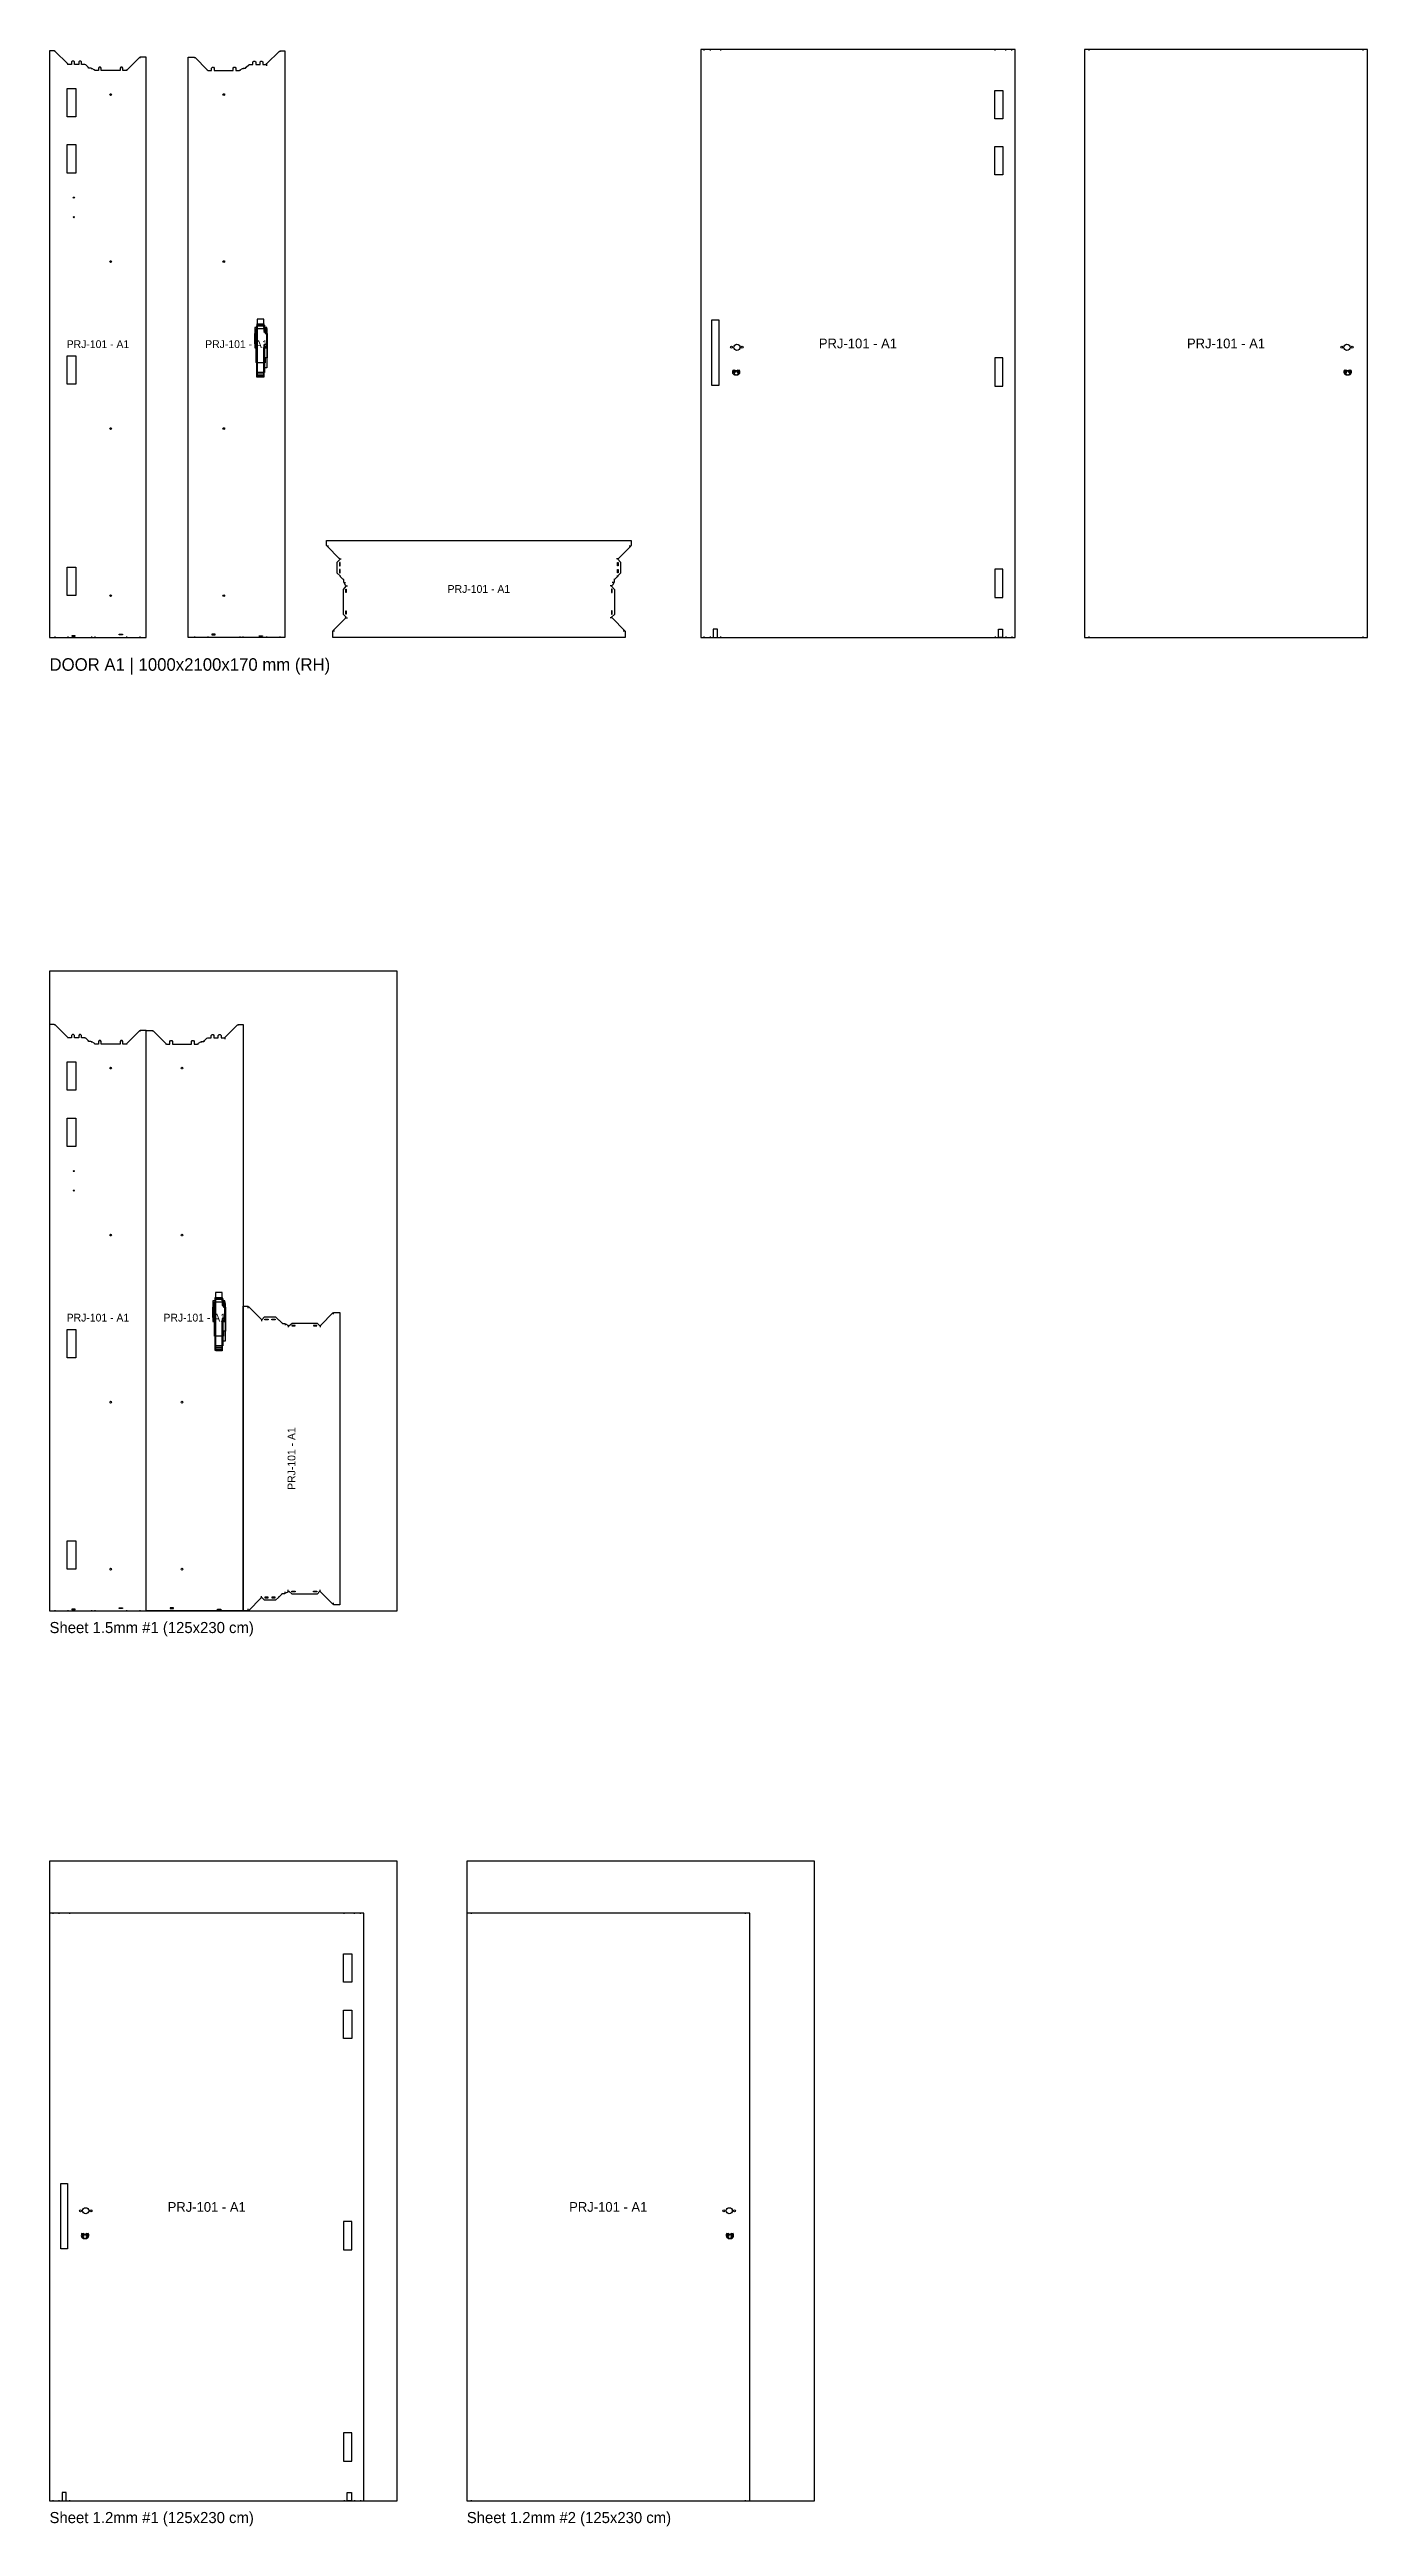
# Model space of a CAD drawing. Header units: metres. Extents: x 0 to 4738, y -6792 to 2114.
import ezdxf
from ezdxf.enums import TextEntityAlignment as Align

# ---------------------------------------------------------------- set-up
doc = ezdxf.new("R2010")
doc.units = ezdxf.units.M
for name, color, linetype in [('CUTOUTS', 3, 'Continuous'), ('HOLES', 4, 'Continuous'), ('NOTCHES', 6, 'Continuous'), ('OUTLINE', 7, 'Continuous'), ('PART_LABELS', 7, 'Continuous'), ('SHEETS_1_2', 3, 'Continuous'), ('SHEETS_1_5', 4, 'Continuous'), ('TEXT', 2, 'Continuous')]:
    doc.layers.add(name, color=color, linetype=linetype)

# ---------------------------------------------------------------- blocks, each defined once
blk = doc.blocks.new('B_A1_HINGE_POST')
at = {"layer": 'CUTOUTS'}
for points in [[(63.9, 1973.5), (94.4, 1973.5), (94.4, 1871.5), (63.9, 1871.5)], [(63.9, 1973.5), (94.4, 1973.5), (94.4, 1871.5), (63.9, 1871.5)], [(63.9, 1973.5), (94.4, 1973.5), (94.4, 1871.5), (63.9, 1871.5)], [(63.9, 1973.5), (94.4, 1973.5), (94.4, 1871.5), (63.9, 1871.5)], [(63.9, 1771.5), (94.4, 1771.5), (94.4, 1669.5), (63.9, 1669.5)], [(63.9, 1011.8), (94.4, 1011.8), (94.4, 909.8), (63.9, 909.8)], [(63.9, 252), (94.4, 252), (94.4, 150), (63.9, 150)], [(63.9, 252), (94.4, 252), (94.4, 150), (63.9, 150)], [(63.9, 252), (94.4, 252), (94.4, 150), (63.9, 150)], [(63.9, 252), (94.4, 252), (94.4, 150), (63.9, 150)], [(92.6, 6), (80.6, 6), (80.6, 4), (92.6, 4)], [(250.3, 11), (262.3, 11), (262.3, 9), (250.3, 9)]]:
    blk.add_lwpolyline(points, close=True, dxfattribs=at)
at = {"layer": 'HOLES'}
for centre, radius in [((219.7, 1951.5), 3.25), ((87.3, 1581), 2), ((87.3, 1511), 2), ((219.7, 1351), 3.25), ((219.7, 750.5), 3.25), ((219.7, 150), 3.25)]:
    blk.add_circle(centre, radius, dxfattribs=at)
at = {"layer": 'NOTCHES'}
for p, q in [((18.6, 2107.8), (18.6, 2104.8)), ((18.6, 2107.8), (18.6, 2104.8)), ((18.6, 2107.8), (18.6, 2104.8)), ((18.6, 2107.8), (18.6, 2104.8)), ((65.7, 2061.5), (65.7, 2058.5)), ((65.7, 2061.5), (65.7, 2058.5)), ((65.7, 2061.5), (65.7, 2058.5)), ((65.7, 2061.5), (65.7, 2058.5)), ((128.3, 2059.2), (128.3, 2058.2)), ((128.3, 2059.2), (128.3, 2058.2)), ((128.3, 2059.2), (128.3, 2058.2)), ((128.3, 2059.2), (128.3, 2058.2)), ((140, 2048.5), (140, 2047.5)), ((140, 2048.5), (140, 2047.5)), ((140, 2048.5), (140, 2047.5)), ((140, 2048.5), (140, 2047.5)), ((324.4, 2085.8), (324.4, 2082.8)), ((324.4, 2085.8), (324.4, 2082.8)), ((324.4, 2085.8), (324.4, 2082.8)), ((324.4, 2085.8), (324.4, 2082.8)), ((150.6, 2046.2), (150.6, 2043.2)), ((150.6, 2046.2), (150.6, 2043.2)), ((150.6, 2046.2), (150.6, 2043.2)), ((150.6, 2046.2), (150.6, 2043.2)), ((162.2, 2039.5), (162.2, 2036.5)), ((162.2, 2039.5), (162.2, 2036.5)), ((162.2, 2039.5), (162.2, 2036.5)), ((162.2, 2039.5), (162.2, 2036.5)), ((277.2, 2039.5), (277.2, 2036.5)), ((277.2, 2039.5), (277.2, 2036.5)), ((277.2, 2039.5), (277.2, 2036.5)), ((277.2, 2039.5), (277.2, 2036.5)), ((18.6, 3), (18.6, 0)), ((18.6, 3), (18.6, 0)), ((18.6, 3), (18.6, 0)), ((18.6, 3), (18.6, 0)), ((65.7, 3), (65.7, 0)), ((65.7, 3), (65.7, 0)), ((65.7, 3), (65.7, 0)), ((65.7, 3), (65.7, 0)), ((128.3, 1), (128.3, 0)), ((128.3, 1), (128.3, 0)), ((128.3, 1), (128.3, 0)), ((128.3, 1), (128.3, 0)), ((140, 1), (140, 0)), ((140, 1), (140, 0)), ((140, 1), (140, 0)), ((140, 1), (140, 0)), ((150.6, 3), (150.6, 0)), ((150.6, 3), (150.6, 0)), ((150.6, 3), (150.6, 0)), ((150.6, 3), (150.6, 0)), ((162.2, 3), (162.2, 0)), ((162.2, 3), (162.2, 0)), ((162.2, 3), (162.2, 0)), ((162.2, 3), (162.2, 0)), ((277.2, 3), (277.2, 0)), ((277.2, 3), (277.2, 0)), ((277.2, 3), (277.2, 0)), ((277.2, 3), (277.2, 0)), ((324.4, 3), (324.4, 0)), ((324.4, 3), (324.4, 0)), ((324.4, 3), (324.4, 0)), ((324.4, 3), (324.4, 0))]:
    blk.add_line(p, q, dxfattribs=at)
at = {"layer": 'OUTLINE'}
blk.add_lwpolyline([(160.7, 2041), (152.2, 2045.5), (149, 2047), (141.5, 2047), (138.4, 2050), (129.9, 2058.5), (126.8, 2060), (114.8, 2060), (114.8, 2069), (111.8, 2072), (107.8, 2072), (104.8, 2069), (104.8, 2060), (89.3, 2060), (89.3, 2069), (86.3, 2072), (82.3, 2072), (79.3, 2069), (79.3, 2060), (67.3, 2060), (64.1, 2063), (20.1, 2107), (17, 2108.5), (0, 2108.5), (0, 0), (347.9, 0), (347.9, 2086.5), (325.9, 2086.5), (322.8, 2085), (278.8, 2041), (275.7, 2038), (263.7, 2038), (263.7, 2047), (260.7, 2050), (256.7, 2050), (253.7, 2047), (253.7, 2038), (185.8, 2038), (185.8, 2047), (182.8, 2050), (178.8, 2050), (175.8, 2047), (175.8, 2038), (163.8, 2038)], close=True, dxfattribs=at)
at = {"layer": 'PART_LABELS'}
blk.add_text('PRJ-101 - A1', height=28, dxfattribs=at).set_placement((174, 1054.2), align=Align.MIDDLE_CENTER)
blk = doc.blocks.new('B_A1_LOCK_POST')
at = {"layer": 'CUTOUTS'}
for points in [[(273, 1114.5), (273, 1144), (248.5, 1144), (248.5, 1114.5), (239.5, 1114.5), (239.5, 1040.5), (248.5, 1040.5), (248.5, 941.5), (273, 941.5), (273, 1040.5), (282.8, 1040.5), (282.8, 1114.5)], [(247.2, 935.5), (247.2, 1120.5), (272.2, 1120.5), (272.2, 1108.4), (282.8, 1108.4), (282.8, 1051.6), (272.2, 1051.6), (272.2, 935.5)], [(274.5, 1044.5), (274.5, 952.2), (250, 952.2), (250, 1122.8), (274.5, 1122.8), (274.5, 1110.5), (282.8, 1110.5), (282.8, 1044.5)], [(97.6, 11), (85.6, 11), (85.6, 9), (97.6, 9)], [(255.3, 6), (267.3, 6), (267.3, 4), (255.3, 4)]]:
    blk.add_lwpolyline(points, close=True, dxfattribs=at)
for points in [[(272.2, 1124.1, -0.414214), (272.8, 1123.6), (272.8, 1099.9, 0.23925), (273, 1099.5), (282.6, 1092.4, -0.23925), (282.8, 1092), (282.8, 1055.2, -0.23925), (282.6, 1054.8), (273, 1047.7, 0.23925), (272.8, 1047.3), (272.8, 935.6, -0.414214), (272.2, 935.1), (250.2, 935.1, -0.414214), (249.7, 935.6), (249.7, 1047.3, 0.23925), (249.5, 1047.7), (239.9, 1054.8, -0.23925), (239.6, 1055.2), (239.6, 1092, -0.23925), (239.9, 1092.4), (249.5, 1099.5, 0.23925), (249.7, 1099.9), (249.7, 1123.6, -0.414214), (250.2, 1124.1)], [(277.7, 1005.6, 0.414214), (277.2, 1005.1), (277.2, 988.3, -0.414214), (276, 987), (246.5, 987, -0.414214), (245.2, 988.3), (245.2, 1109.8, -0.414214), (246.5, 1111), (276, 1111, -0.414214), (277.2, 1109.8), (277.2, 1092.9, 0.414214), (277.7, 1092.4), (284.8, 1092.4), (284.8, 1005.6)]]:
    blk.add_lwpolyline(points, format="xyb", close=True, dxfattribs=at)
at = {"layer": 'HOLES'}
for centre in [(128.2, 1951.5), (128.2, 1351), (128.2, 750.5), (128.2, 150)]:
    blk.add_circle(centre, 3.25, dxfattribs=at)
at = {"layer": 'NOTCHES'}
for p, q in [((23.6, 2085.8), (23.6, 2082.8)), ((23.6, 2085.8), (23.6, 2082.8)), ((23.6, 2085.8), (23.6, 2082.8)), ((23.6, 2085.8), (23.6, 2082.8)), ((208, 2048.5), (208, 2047.5)), ((208, 2048.5), (208, 2047.5)), ((208, 2048.5), (208, 2047.5)), ((208, 2048.5), (208, 2047.5)), ((219.6, 2059.2), (219.6, 2058.2)), ((219.6, 2059.2), (219.6, 2058.2)), ((219.6, 2059.2), (219.6, 2058.2)), ((219.6, 2059.2), (219.6, 2058.2)), ((282.2, 2061.5), (282.2, 2055.5)), ((282.2, 2061.5), (282.2, 2055.5)), ((282.2, 2061.5), (282.2, 2055.5)), ((282.2, 2061.5), (282.2, 2055.5)), ((329.4, 2107.8), (329.4, 2104.8)), ((329.4, 2107.8), (329.4, 2104.8)), ((329.4, 2107.8), (329.4, 2104.8)), ((329.4, 2107.8), (329.4, 2104.8)), ((70.7, 2039.5), (70.7, 2036.5)), ((70.7, 2039.5), (70.7, 2036.5)), ((70.7, 2039.5), (70.7, 2036.5)), ((70.7, 2039.5), (70.7, 2036.5)), ((185.7, 2039.5), (185.7, 2036.5)), ((185.7, 2039.5), (185.7, 2036.5)), ((185.7, 2039.5), (185.7, 2036.5)), ((185.7, 2039.5), (185.7, 2036.5)), ((197.3, 2046.2), (197.3, 2043.2)), ((197.3, 2046.2), (197.3, 2043.2)), ((197.3, 2046.2), (197.3, 2043.2)), ((197.3, 2046.2), (197.3, 2043.2)), ((23.6, 3), (23.6, 0)), ((23.6, 3), (23.6, 0)), ((23.6, 3), (23.6, 0)), ((23.6, 3), (23.6, 0)), ((70.7, 3), (70.7, 0)), ((70.7, 3), (70.7, 0)), ((70.7, 3), (70.7, 0)), ((70.7, 3), (70.7, 0)), ((185.7, 3), (185.7, 0)), ((185.7, 3), (185.7, 0)), ((185.7, 3), (185.7, 0)), ((185.7, 3), (185.7, 0)), ((197.3, 3), (197.3, 0)), ((197.3, 3), (197.3, 0)), ((197.3, 3), (197.3, 0)), ((197.3, 3), (197.3, 0)), ((208, 1), (208, 0)), ((208, 1), (208, 0)), ((208, 1), (208, 0)), ((208, 1), (208, 0)), ((219.6, 1), (219.6, 0)), ((219.6, 1), (219.6, 0)), ((219.6, 1), (219.6, 0)), ((219.6, 1), (219.6, 0)), ((282.2, 3), (282.2, 0)), ((282.2, 3), (282.2, 0)), ((282.2, 3), (282.2, 0)), ((282.2, 3), (282.2, 0)), ((329.4, 3), (329.4, 0)), ((329.4, 3), (329.4, 0)), ((329.4, 3), (329.4, 0)), ((329.4, 3), (329.4, 0))]:
    blk.add_line(p, q, dxfattribs=at)
blk.add_lwpolyline([(283.6, 1104.6), (283.6, 969.2), (278.1, 969.2, 0.414214), (272.3, 963.4), (272.3, 946.8), (248, 946.8), (248, 1127.1), (272.3, 1127.1), (272.3, 1110.5, 0.414214), (278.1, 1104.6)], format="xyb", close=True, dxfattribs=at)
at = {"layer": 'OUTLINE'}
blk.add_lwpolyline([(187.3, 2041), (195.8, 2045.5), (198.9, 2047), (206.4, 2047), (209.5, 2050), (218, 2058.5), (221.2, 2060), (233.2, 2060), (233.2, 2069), (236.2, 2072), (240.2, 2072), (243.2, 2069), (243.2, 2060), (258.7, 2060), (258.7, 2069), (261.7, 2072), (265.7, 2072), (268.7, 2069), (268.7, 2060), (280.7, 2060), (283.8, 2063), (327.8, 2107), (330.9, 2108.5), (347.9, 2108.5), (347.9, 0), (0, 0), (0, 2086.5), (22, 2086.5), (25.1, 2085), (69.1, 2041), (72.3, 2038), (84.3, 2038), (84.3, 2047), (87.3, 2050), (91.3, 2050), (94.3, 2047), (94.3, 2038), (162.1, 2038), (162.1, 2047), (165.1, 2050), (169.1, 2050), (172.1, 2047), (172.1, 2038), (184.1, 2038)], close=True, dxfattribs=at)
at = {"layer": 'PART_LABELS'}
blk.add_text('PRJ-101 - A1', height=28, dxfattribs=at).set_placement((174, 1054.2), align=Align.MIDDLE_CENTER)
blk = doc.blocks.new('B_A1_HEADER')
at = {"layer": 'NOTCHES'}
for p, q in [((0.8, 329.4), (6.8, 329.4)), ((47, 282.2), (53, 282.2)), ((1048, 282.2), (1042, 282.2)), ((1088.2, 329.4), (1094.2, 329.4)), ((49.2, 219.6), (51.2, 219.6)), ((60, 208), (62, 208)), ((62.2, 197.3), (68.2, 197.3)), ((69, 185.7), (75, 185.7)), ((1026, 185.7), (1020, 185.7)), ((1032.7, 197.3), (1026.7, 197.3)), ((1035, 208), (1033, 208)), ((1045.7, 219.6), (1043.7, 219.6)), ((22.8, 23.6), (28.8, 23.6)), ((69, 70.7), (75, 70.7)), ((1026, 70.7), (1020, 70.7)), ((1066.2, 23.6), (1072.2, 23.6))]:
    blk.add_line(p, q, dxfattribs=at)
for points in [[(48.8, 257.7), (48.8, 269.7), (46.8, 269.7), (46.8, 257.7)], [(1046.2, 257.7), (1046.2, 269.7), (1048.2, 269.7), (1048.2, 257.7)], [(48.8, 232.2), (48.8, 244.2), (46.8, 244.2), (46.8, 232.2)], [(1046.2, 232.2), (1046.2, 244.2), (1048.2, 244.2), (1048.2, 232.2)], [(68.8, 161.1), (68.8, 173.1), (70.8, 173.1), (70.8, 161.1)], [(68.8, 83.3), (68.8, 95.3), (70.8, 95.3), (70.8, 83.3)], [(1026.2, 161.1), (1026.2, 173.1), (1024.2, 173.1), (1024.2, 161.1)], [(1026.2, 83.3), (1026.2, 95.3), (1024.2, 95.3), (1024.2, 83.3)]]:
    blk.add_lwpolyline(points, close=True, dxfattribs=at)
at = {"layer": 'OUTLINE'}
blk.add_lwpolyline([(0, 347.9), (1095, 347.9), (1095, 330.9), (1093.5, 327.8), (1049.5, 283.8), (1046.5, 280.7), (1056.5, 270.7), (1056.5, 231.2), (1046.5, 221.2), (1045, 218), (1036.5, 209.5), (1033.5, 206.4), (1033.5, 198.9), (1032, 195.8), (1027.5, 187.3), (1024.5, 184.1), (1034.5, 172.2), (1034.5, 82.3), (1024.5, 72.3), (1027.5, 69.1), (1071.5, 25.1), (1073, 22), (1073, 0), (22, 0), (22, 22), (23.5, 25.1), (67.5, 69.1), (70.5, 72.3), (60.5, 82.3), (60.5, 172.2), (70.5, 184.1), (67.5, 187.3), (63, 195.8), (61.5, 198.9), (61.5, 206.4), (58.5, 209.5), (50, 218), (48.5, 221.2), (38.5, 231.2), (38.5, 270.7), (48.5, 280.7), (45.5, 283.8), (1.5, 327.8), (0, 330.9)], close=True, dxfattribs=at)
at = {"layer": 'PART_LABELS'}
blk.add_text('PRJ-101 - A1', height=28, dxfattribs=at).set_placement((547.5, 174), align=Align.MIDDLE_CENTER)
blk = doc.blocks.new('B_A1_LEAF1')
at = {"layer": 'CUTOUTS'}
for points in [[(1056.9, 1966.5), (1086.4, 1966.5), (1086.4, 1864.5), (1056.9, 1864.5)], [(1056.9, 1764.5), (1086.4, 1764.5), (1086.4, 1662.5), (1056.9, 1662.5)], [(1086.4, 1004.8), (1056.9, 1004.8), (1056.9, 902.8), (1086.4, 902.8)], [(1086.4, 245), (1056.9, 245), (1056.9, 143), (1086.4, 143)], [(1084.9, 0), (1069.9, 0), (1069.9, 30), (1084.9, 30)]]:
    blk.add_lwpolyline(points, close=True, dxfattribs=at)
at = {"layer": 'HOLES'}
for centre, radius in [((111, 1043), 3.5), ((130, 1043), 11), ((149, 1043), 3.5)]:
    blk.add_circle(centre, radius, dxfattribs=at)
at = {"layer": 'NOTCHES'}
for p, q in [((11.7, 2113.5), (11.7, 2110.5)), ((33.7, 2113.5), (33.7, 2110.5)), ((71.3, 2113.5), (71.3, 2110.5)), ((1058.7, 2110.5), (1058.7, 2113.5)), ((1096.2, 2110.5), (1096.2, 2113.5)), ((1118.2, 2110.5), (1118.2, 2113.5)), ((11.7, 3), (11.7, 0)), ((33.7, 3), (33.7, 0)), ((45, 0), (45, 0)), ((60, 0), (60, 0)), ((71.3, 3), (71.3, 0)), ((1058.7, 3), (1058.7, 0)), ((1096.2, 3), (1096.2, 0)), ((1118.2, 3), (1118.2, 0))]:
    blk.add_line(p, q, dxfattribs=at)
at = {"layer": 'OUTLINE'}
for points in [[(1129.9, 2113.5), (0, 2113.5), (0, 0), (1129.9, 0)], [(40.1, 1141.2), (64.6, 1141.2), (64.6, 905.8), (40.1, 905.8)], [(45, 0), (60, 0), (60, 30), (45, 30)]]:
    blk.add_lwpolyline(points, close=True, dxfattribs=at)
for points in [[(132.5, 962.4), (132.5, 950.9, 1), (117.5, 950.9), (117.5, 962.4, 2.539565)], [(137.5, 962.4), (137.5, 950.9, 1), (122.5, 950.9), (122.5, 962.4, 2.539565)]]:
    blk.add_lwpolyline(points, format="xyb", close=True, dxfattribs=at)
at = {"layer": 'PART_LABELS'}
blk.add_text('PRJ-101 - A1', height=35, dxfattribs=at).set_placement((565, 1056.8), align=Align.MIDDLE_CENTER)
blk = doc.blocks.new('B_A1_LEAF2')
at = {"layer": 'HOLES'}
for centre, radius in [((924.2, 1043), 3.5), ((943.2, 1043), 11), ((962.2, 1043), 3.5)]:
    blk.add_circle(centre, radius, dxfattribs=at)
at = {"layer": 'NOTCHES'}
for p, q in [((16.7, 2110.5), (16.7, 2113.5)), ((1000.1, 2113.5), (1000.1, 2110.5)), ((16.7, 0), (16.7, 3)), ((1000.1, 3), (1000.1, 0))]:
    blk.add_line(p, q, dxfattribs=at)
at = {"layer": 'OUTLINE'}
blk.add_lwpolyline([(1016.8, 2113.5), (0, 2113.5), (0, 0), (1016.8, 0)], close=True, dxfattribs=at)
for points in [[(950.7, 962.4), (950.7, 950.9, 1), (935.7, 950.9), (935.7, 962.4, 2.539565)], [(955.8, 962.4), (955.8, 950.9, 1), (940.8, 950.9), (940.8, 962.4, 2.539565)]]:
    blk.add_lwpolyline(points, format="xyb", close=True, dxfattribs=at)
at = {"layer": 'PART_LABELS'}
blk.add_text('PRJ-101 - A1', height=35, dxfattribs=at).set_placement((508.4, 1056.8), align=Align.MIDDLE_CENTER)

msp = doc.modelspace()

# ---------------------------------------------------------------- linework, layer by layer
at = {"layer": 'SHEETS_1_2'}
for points in [[(0, -6700), (1250, -6700), (1250, -4400), (0, -4400)], [(1500, -6700), (2750, -6700), (2750, -4400), (1500, -4400)]]:
    msp.add_lwpolyline(points, close=True, dxfattribs=at)
at = {"layer": 'SHEETS_1_5'}
msp.add_lwpolyline([(0, -3500), (1250, -3500), (1250, -1200), (0, -1200)], close=True, dxfattribs=at)

# ---------------------------------------------------------------- block references
for name, p in [('B_A1_HINGE_POST', (0, 0)), ('B_A1_LOCK_POST', (497.9, 0)), ('B_A1_LEAF1', (2340.9, 0)), ('B_A1_LEAF2', (3720.8, 0)), ('B_A1_HEADER', (995.9, 0)), ('B_A1_HINGE_POST', (0, -3500)), ('B_A1_LOCK_POST', (347.9, -3500)), ('B_A1_LEAF1', (0, -6700)), ('B_A1_LEAF2', (1500, -6700))]:
    msp.add_blockref(name, p)
at = {"rotation": 90}
msp.add_blockref('B_A1_HEADER', (1043.8, -3500), dxfattribs=at)

# ---------------------------------------------------------------- texts
at = {"layer": 'TEXT'}
for s, height, p in [('DOOR A1 | 1000x2100x170 mm (RH)', 45, (0, -120)), ('Sheet 1.5mm #1 (125x230 cm)', 40, (0, -3580)), ('Sheet 1.2mm #1 (125x230 cm)', 40, (0, -6780)), ('Sheet 1.2mm #2 (125x230 cm)', 40, (1500, -6780))]:
    msp.add_text(s, height=height, dxfattribs=at).set_placement(p)

doc.saveas('drawing.dxf')
